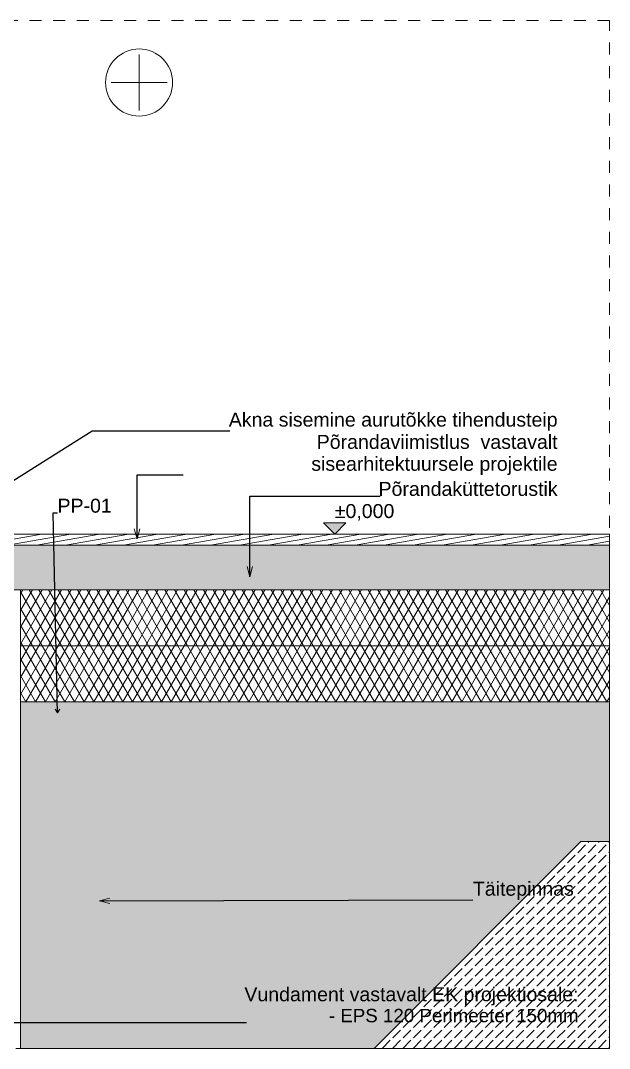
# Model space of a CAD drawing. Header units: millimetres. Extents: x 1016 to 3347, y -920 to 918.
# Drawn here: x 2294 to 3347, y -920 to 918 of the extents above; entities that cross this region are included whole.
import ezdxf

# ---------------------------------------------------------------- set-up
doc = ezdxf.new("R2010")
doc.units = ezdxf.units.MM
doc.header["$MEASUREMENT"] = 0
doc.linetypes.add('Dashed', pattern=[42.333333333324, 21.166666666662, -21.166666666662])
doc.linetypes.add('Wipeout_Contour', pattern=[1000, 0, -1000])
for name, color, linetype, lineweight in [('0_Pen_No__1', 7, 'Continuous', 13), ('2D Drafting - General_Pen_No__1', 7, 'Continuous', 13), ('Annotation - Label_Pen_No__1', 7, 'Continuous', 13), ('Annotation - Label_Pen_No__2', 8, 'Continuous', 15), ('Dimensioning - General_Pen_No__1', 7, 'Continuous', 13), ('New_Structural - Bearing_Pen_No__1', 7, 'Continuous', 13)]:
    doc.layers.add(name, color=color, linetype=linetype, lineweight=lineweight)
doc.layers.add('0_Pen_No__82', color=7, linetype='Continuous', lineweight=20, true_color=0xaaaaaa)
doc.layers.add('2D Drafting - General_Pen_No__61', color=7, linetype='Continuous', lineweight=20, true_color=0x6a6a6a)
doc.styles.add('GENERATED_STYLE_1', font='')
doc.styles.get('GENERATED_STYLE_1').set_extended_font_data('Arial')
doc.dimstyles.new('GENERATED_STYLE__1', dxfattribs={"dimtxt": 0.18, "dimasz": 7.6, "dimexe": 0.18, "dimexo": 0.0625, "dimgap": 0, "dimtad": 0, "dimtih": 1, "dimtoh": 1, "dimdec": 4, "dimzin": 0, "dimdsep": 46, "dimcen": 0.09, "dimadec": 0, "dimazin": 0, "dimtfac": 1, "dimtdec": 4, "dimtmove": 0, "dimatfit": 3, "dimldrblk": 'ARROWHEAD_14', "dimfxl": 0, "dimtolj": 1, "dimtzin": 0, "dimarcsym": 0})
doc.dimstyles.new('GENERATED_STYLE__2', dxfattribs={"dimtxt": 0.18, "dimasz": 18.24, "dimexe": 0.18, "dimexo": 0.0625, "dimgap": 0, "dimtad": 0, "dimtih": 1, "dimtoh": 1, "dimdec": 4, "dimzin": 0, "dimdsep": 46, "dimcen": 0.09, "dimadec": 0, "dimazin": 0, "dimtfac": 1, "dimtdec": 4, "dimtmove": 0, "dimatfit": 3, "dimldrblk": 'ARROWHEAD_3', "dimfxl": 0, "dimtolj": 1, "dimtzin": 0, "dimarcsym": 0})
pattern_1 = [(60.00000000000014, (0, 0), (-12.9903810567666, 7.49999999999997), []), (120.0000000000003, (0, 0), (12.99038105676654, 7.50000000000006), [])]

# ---------------------------------------------------------------- blocks, each defined once
blk = doc.blocks.new('ARROWHEAD_3')
at = {"color": 0, "linetype": 'Continuous', "lineweight": 0}
blk.add_line((0, 0), (-1, 0), dxfattribs=at)
at = {"color": 0, "linetype": 'Continuous', "lineweight": 0, "flags": 128}
blk.add_lwpolyline([(-1, 0.2679), (0, 0), (-1, -0.2679)], dxfattribs=at)
blk = doc.blocks.new('ARROWHEAD_14')
at = {"color": 0, "linetype": 'Continuous', "lineweight": 0}
blk.add_line((0, 0), (-1, 0), dxfattribs=at)
at = {"color": 0, "linetype": 'Continuous', "lineweight": 0, "flags": 128}
blk.add_lwpolyline([(-0.9093, 0.525), (0, 0), (-0.9093, -0.525)], dxfattribs=at)

msp = doc.modelspace()

# ---------------------------------------------------------------- hatches: boundary and pattern name
at = {"layer": 'Dimensioning - General_Pen_No__1', "linetype": 'Continuous', "lineweight": 13}
msp.add_hatch(color=7, dxfattribs=at).paths.add_polyline_path([(2856.071043881766, -5.067243957768142e-06), (2876.071043881766, 19.99999493275604), (2836.071043881766, 19.99999493275604)])
at = {"layer": 'New_Structural - Bearing_Pen_No__1', "linetype": 'Continuous', "lineweight": 13}
h = msp.add_hatch(dxfattribs=at)
h.set_pattern_fill('Wood_0001', style=0, pattern_type=2)
h.set_pattern_definition([(10.00000000000001, (0, 0), (-1.562833557601175, 8.863269542312008), [])])
h.paths.add_polyline_path([(2199.849886926403, -5.067243957768142e-06), (2199.849886926403, -19.99998982547113), (3347.394324125064, -19.99998982547113), (3347.394324125064, -5.067243957768142e-06)])
h = msp.add_hatch(dxfattribs=at)
h.set_pattern_fill('Structural_Concrete_0001', style=0, pattern_type=2)
h.set_pattern_definition([(0, (0, 0), (0, 62.35383155021313), [6.000000238420001, -30.0000011921]), (0, (18.00000071526, 31.17691450028022), (0, 62.35383155021313), [6.000000238420001, -30.0000011921]), (60.00000000000014, (0, 0), (-54.00000214578026, 31.17691577510644), [6.000000238420001, -30.00000119210001]), (60.00000000000014, (36.00000143052001, 0), (-54.00000214578026, 31.17691577510644), [6.000000238420001, -30.00000119210001]), (120.0000000000003, (6.000000238420001, 0), (54.00000214578004, 31.17691577510681), [6.00000023842, -30.0000011921]), (120.0000000000003, (42.00000166894001, 0), (54.00000214578004, 31.17691577510681), [6.00000023842, -30.0000011921]), (0, (0, 6.000000238420001), (0, 12.00000047684), [0, -12.00000047684, 0, -18.00000071526]), (44.99999999999999, (6.000000238420001, 6.000000238420001), (-8.485281711415366, 8.485281711415373), [0, -9.000000357630002, 0, -15.00000059605])])
h.paths.add_polyline_path([(2103.934953560052, -19.99998982547113), (2103.934953560052, -99.99999372421111), (3347.394324125064, -99.99999372421111), (3347.394324125064, -19.99998982547113)])
h = msp.add_hatch(dxfattribs=at)
h.set_pattern_fill('Batt_Insulation_0001', style=0, pattern_type=2)
h.set_pattern_definition(pattern_1)
h.paths.add_polyline_path([(2293.934975586093, -199.9999948709873), (3347.394324125064, -199.9999948709873), (3347.394324125064, -99.99999372421111), (2293.934975586093, -99.99999372421111)])

# ---------------------------------------------------------------- linework, layer by layer
at = {"layer": '2D Drafting - General_Pen_No__1', "color": 7, "linetype": 'Continuous', "lineweight": 13}
for points in [[(2506.024744725562, 857.5929059408636), (2506.024744725562, 757.592905940859)], [(2456.02474472556, 807.5929059408616), (2556.024744725565, 807.5929059408616)]]:
    msp.add_lwpolyline(points, dxfattribs=at)
msp.add_circle((2506.024744725562, 807.5929059408616), 59.99999999999762, dxfattribs=at)
at = {"layer": 'Dimensioning - General_Pen_No__1', "color": 7, "linetype": 'Continuous', "lineweight": 13}
for p, q in [((2856.071043881766, -5.067243957768142e-06), (2836.071043881766, 19.99999493275604)), ((2836.071043881766, 19.99999493275604), (2876.071043881766, 19.99999493275604)), ((2876.071043881766, 19.99999493275604), (2856.071043881766, -5.067243957768142e-06)), ((2856.071043881766, -5.067243957768142e-06), (2841.071043881765, -5.067243957768142e-06)), ((2856.071043881766, -5.067243957768142e-06), (2871.071043881766, -5.067243957768142e-06))]:
    msp.add_line(p, q, dxfattribs=at)
at = {"layer": 'New_Structural - Bearing_Pen_No__1', "color": 7, "linetype": 'Continuous', "lineweight": 13, "flags": 128}
for points in [[(2199.849886926403, -5.067243957768142e-06), (2199.849886926403, -19.99998982547113), (3347.394324125064, -19.99998982547113), (3347.394324125064, -5.067243957768142e-06)], [(2103.934953560052, -19.99998982547113), (2103.934953560052, -99.99999372421111), (3347.394324125064, -99.99999372421111), (3347.394324125064, -19.99998982547113)], [(2293.934975586093, -199.9999948709873), (3347.394324125064, -199.9999948709873), (3347.394324125064, -99.99999372421111), (2293.934975586093, -99.99999372421111)]]:
    msp.add_lwpolyline(points, close=True, dxfattribs=at)

# ---------------------------------------------------------------- texts
at = {"layer": 'Annotation - Label_Pen_No__1', "color": 7, "linetype": 'Continuous', "lineweight": 13, "insert": (2360.065096948855, 37.87881756513322), "char_height": 25, "attachment_point": 7, "style": 'GENERATED_STYLE_1'}
msp.add_mtext('\\A1;{\\pql;\\fArial|b0|i0|c0|p34;PP\\fArial|b0|i0|c0|p34;-01}', dxfattribs=at)
at = {"layer": 'Annotation - Label_Pen_No__2', "color": 8, "linetype": 'Continuous', "lineweight": 15, "insert": (3254.64486384231, 184.6400030165886), "char_height": 25, "attachment_point": 9, "rotation": 2.8105197829559415e-05, "style": 'GENERATED_STYLE_1'}
msp.add_mtext('\\A1;{\\pqr;\\fArial|b0|i0|c0|p34;Akna sisemine aurutõkke tihendusteip}', dxfattribs=at)
at = {"layer": 'Annotation - Label_Pen_No__2', "color": 8, "linetype": 'Continuous', "lineweight": 15, "insert": (3254.644917570793, 105.6542792511156), "char_height": 25, "width": 670.0588830014635, "attachment_point": 9, "line_spacing_factor": 0.9400370317618572, "style": 'GENERATED_STYLE_1'}
msp.add_mtext('\\A1;{\\pqr;\\fArial|b0|i0|c0|p34;Põrandaviimistlus  vastavalt\\fArial|b0|i0|c0|p34; \\fArial|b0|i0|c0|p34;sisearhitektuursele projektile}', dxfattribs=at)
at = {"layer": 'Annotation - Label_Pen_No__2', "color": 8, "linetype": 'Continuous', "lineweight": 15, "insert": (3254.644917570793, 67.94509424866375), "char_height": 25, "attachment_point": 9, "style": 'GENERATED_STYLE_1'}
msp.add_mtext('\\A1;{\\pqr;\\fArial|b0|i0|c0|p34;Põrandaküttetorustik}', dxfattribs=at)
at = {"layer": 'Dimensioning - General_Pen_No__1', "color": 7, "lineweight": 13, "insert": (2856.071045903555, 23.99999493275604), "char_height": 25, "attachment_point": 7, "style": 'GENERATED_STYLE_1'}
msp.add_mtext('\\A1;{\\pql;\\fArial|b0|i0|c0|p34;±0,000}', dxfattribs=at)

# ---------------------------------------------------------------- leaders
at = {"layer": 'Annotation - Label_Pen_No__2', "color": 8, "linetype": 'Continuous', "lineweight": 15, "annotation_type": 0, "has_hookline": 1, "hookline_direction": 0, "text_width": 586.2750000000001, "horizontal_direction": (0.9999999999998797, 4.905282390501562e-07, 0)}
msp.add_leader([(2103.849786925012, -15.14709383755508), (2422.274781964023, 184.8687904377528), (2668.36986384238, 184.6397154321452)], dimstyle='GENERATED_STYLE__1', dxfattribs=at)
at = {"layer": 'Annotation - Label_Pen_No__2', "color": 8, "linetype": 'Continuous', "lineweight": 15, "annotation_type": 0, "has_hookline": 1, "hookline_direction": 0}
for points, text_width in [([(2502.253065514755, -8.810503341680084), (2502.253065514755, 105.6542792511156), (2584.58603456933, 105.6542792511156)], 437.7), ([(2704.220015698767, -76.23204224927905), (2704.220015698767, 67.94509424866375), (2937.444917570793, 67.94509424866375)], 317.2)]:
    msp.add_leader(points, dimstyle='GENERATED_STYLE__2', dxfattribs=dict(at, text_width=text_width))

# ---------------------------------------------------------------- wipeouts: each hides what was drawn before it
at = {"color": 254, "linetype": 'Wipeout_Contour', "lineweight": 0, "ltscale": 20616.15682498275}
msp.add_wipeout([(3347.394324125064, -549.9998936147671), (3296.3985661772435, -549.9998936147671), (2926.3986329424893, -919.9999192162703), (2505.075078739334, -919.9999192162703), (2293.9349804286203, -919.9999192162703), (2293.9349804286203, -299.9999987697271), (3347.394324125064, -299.9999987697271)], dxfattribs=at)

# ---------------------------------------------------------------- next in the draw order: hatches: boundary and pattern name
at = {"layer": '0_Pen_No__82', "linetype": 'Continuous', "lineweight": 20, "true_color": 0xaaaaaa}
h = msp.add_hatch(dxfattribs=at)
h.set_pattern_fill('Cut_Stone_0001', color=253, style=0, pattern_type=2)
h.set_pattern_definition([(44.99999999999999, (0, 35), (-11.13693180368812, 11.13693180368813), [0, -10.5, 0, -15.75]), (109.9999999999999, (35, 35), (14.80015877737807, 5.386817257379247), [0, -7.699999999999999, 0, -13.3])])
h.paths.add_polyline_path([(3347.394324125064, -549.9998936147672), (3296.398566177243, -549.9998936147672), (2926.398632942489, -919.9999192162704), (2505.075078739334, -919.9999192162704), (2293.93498042862, -919.9999192162704), (2293.93498042862, -299.9999987697271), (3347.394324125064, -299.9999987697271)])
at = {"layer": '2D Drafting - General_Pen_No__61', "linetype": 'Continuous', "lineweight": 20, "true_color": 0x6a6a6a}
h = msp.add_hatch(dxfattribs=at)
h.set_pattern_fill('Dashed_0001', color=251, style=0, pattern_type=2)
h.set_pattern_definition([(44.99999999999999, (0, 0), (-18.38477563649663, 18.38477563649665), [19.49999928474, -6.499999761579999]), (44.99999999999999, (7.105427357601002e-15, 18.38477563649664), (-18.38477563649663, 18.38477563649665), [19.49999928474, -6.499999761579999])])
h.paths.add_polyline_path([(3296.398646166158, -549.9999053778719), (3347.394324125064, -549.9999053778719), (3347.394324125064, -919.9999192162704), (2926.398632327726, -919.9999192162704)])
at = {"layer": 'New_Structural - Bearing_Pen_No__1', "linetype": 'Continuous', "lineweight": 13}
h = msp.add_hatch(dxfattribs=at)
h.set_pattern_fill('Batt_Insulation_0001', style=0, pattern_type=2)
h.set_pattern_definition(pattern_1)
h.paths.add_polyline_path([(2293.93498042862, -199.9999948709873), (2293.93498042862, -299.9999987697271), (3347.394324125064, -299.9999987697271), (3347.394324125064, -199.9999948709873)])

# ---------------------------------------------------------------- next in the draw order: linework, layer by layer
at = {"layer": '0_Pen_No__1', "color": 7, "linetype": 'Dashed', "lineweight": 13}
msp.add_lwpolyline([(3347.394324125064, 918.4145500716998), (1015.635965960845, 918.4145500716998), (1015.635965960845, -919.999993724209), (3347.394324125064, -919.999993724209)], close=True, dxfattribs=at)
at = {"layer": '0_Pen_No__1', "color": 7, "linetype": 'Continuous', "lineweight": 13, "flags": 128}
msp.add_lwpolyline([(3347.394324125064, -549.9998936147672), (3296.398566177243, -549.9998936147672), (2926.398632942489, -919.9999192162704), (2505.075078739334, -919.9999192162704), (2293.93498042862, -919.9999192162704), (2293.93498042862, -299.9999987697271), (3347.394324125064, -299.9999987697271)], close=True, dxfattribs=at)
at = {"layer": '2D Drafting - General_Pen_No__1', "color": 7, "linetype": 'Continuous', "lineweight": 13, "flags": 128}
msp.add_lwpolyline([(3296.398646166158, -549.9999053778719), (3347.394324125064, -549.9999053778719), (3347.394324125064, -919.9999192162704), (2926.398632327726, -919.9999192162704)], close=True, dxfattribs=at)
at = {"layer": 'New_Structural - Bearing_Pen_No__1', "color": 7, "linetype": 'Continuous', "lineweight": 13, "flags": 128}
msp.add_lwpolyline([(2293.93498042862, -199.9999948709873), (2293.93498042862, -299.9999987697271), (3347.394324125064, -299.9999987697271), (3347.394324125064, -199.9999948709873)], close=True, dxfattribs=at)

# ---------------------------------------------------------------- next in the draw order: texts
at = {"layer": 'Annotation - Label_Pen_No__2', "color": 8, "linetype": 'Continuous', "lineweight": 15, "insert": (3103.126272267034, -654.3903512355552), "char_height": 24.99999999999999, "attachment_point": 7, "style": 'GENERATED_STYLE_1'}
msp.add_mtext('\\A1;{\\pql;\\fArial|b0|i0|c0|p34;Täitepinnas}', dxfattribs=at)
at = {"layer": 'Annotation - Label_Pen_No__2', "color": 8, "linetype": 'Continuous', "lineweight": 15, "insert": (3292.204530523832, -873.5154136155895), "char_height": 24.99999999999999, "attachment_point": 9, "line_spacing_factor": 0.9260796796379724, "style": 'GENERATED_STYLE_1'}
msp.add_mtext('\\A1;{\\pqr;\\fArial|b0|i0|c0|p34;Vundament vastavalt EK projektiosale:\\P\\pqr;\\fArial|b0|i0|c0|p34;\\H0.959069x;- EPS 120 Perimeeter 150mm}', dxfattribs=at)

# ---------------------------------------------------------------- next in the draw order: leaders
at = {"layer": 'Annotation - Label_Pen_No__1', "color": 7, "linetype": 'Continuous', "lineweight": 13, "annotation_type": 0, "has_hookline": 1, "hookline_direction": 0, "text_width": 87.87500000000001}
msp.add_leader([(2360.065043682657, -320.0000015216907), (2352.465096948855, 37.87881756513322), (2360.065096948855, 37.87881756513322)], dimstyle='GENERATED_STYLE__1', dxfattribs=at)
at = {"layer": 'Annotation - Label_Pen_No__2', "color": 8, "linetype": 'Continuous', "lineweight": 15, "annotation_type": 0, "has_hookline": 1, "hookline_direction": 0}
for points, text_width in [([(2435.39292924533, -656.1561512355552), (3103.126272267034, -654.3903512355552)], 178.1999999999999), ([(1953.934968017408, -882.1544149998047), (2204.017491746973, -873.5154136155895), (2698.029530523831, -873.5154136155895)], 594.175)]:
    msp.add_leader(points, dimstyle='GENERATED_STYLE__2', dxfattribs=dict(at, text_width=text_width))

doc.saveas('drawing.dxf')
